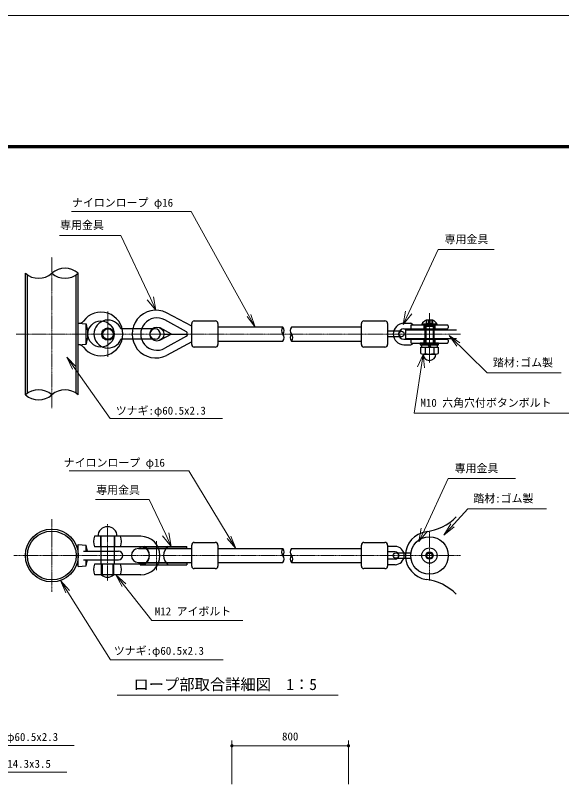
# Model space of a CAD drawing. Units: millimetres at full size, sheet at 1:30, with parts at other scales. Extents: x -600 to 13200, y -450 to 9360.
# Drawn here: x 5857 to 9606, y 4058 to 9360 of the extents above; entities that cross this region are included whole.
import ezdxf
from ezdxf.enums import TextEntityAlignment as Align

# ---------------------------------------------------------------- set-up
doc = ezdxf.new("R2010")
doc.units = ezdxf.units.MM
doc.header["$LTSCALE"] = 30
doc.linetypes.add('USER1', pattern=[0.3, 0.2, -0.025, 0.05, -0.025])
for name, color, linetype, lineweight in [('D-BMK\u3000構造物基準線(中心線等)', 2, 'USER1', 13), ('D-STR-DIM\u3000寸法線、寸法値', 7, 'Continuous', 13), ('D-STR-HTXT\u3000旗上げ', 7, 'Continuous', 13), ('D-STR-TXT\u3000文字列', 7, 'Continuous', 13), ('D-STR\u3000構造物外形線', 1, 'Continuous', 25), ('D-TTL', 7, 'Continuous', 70), ('V-nasSTD', 5, 'Continuous', 13)]:
    doc.layers.add(name, color=color, linetype=linetype, lineweight=lineweight)
doc.styles.add('ＭＳ ゴシック', font='')
doc.styles.get('ＭＳ ゴシック').set_extended_font_data('MS Gothic')

# ---------------------------------------------------------------- blocks, each defined once
blk = doc.blocks.new('filled_dot')
at = {"color": 0, "linetype": 'Continuous', "lineweight": -2, "const_width": 1.25}
blk.add_lwpolyline([(-0.625, 0, 1), (0.625, 0, 1)], format="xyb", close=True, dxfattribs=at)
blk = doc.blocks.new('open_arrow')
at = {"color": 0, "linetype": 'Continuous', "lineweight": -2}
blk.add_lwpolyline([(7.5, 1.25), (0, 0), (7.5, -1.25)], dxfattribs=at)

msp = doc.modelspace()

# ---------------------------------------------------------------- linework, layer by layer
at = {"layer": 'D-BMK\u3000構造物基準線(中心線等)'}
for p, q in [((6106.84, 6662.32), (6106.84, 7700.43)), ((6492.34, 7328.12), (6492.34, 7016.12)), ((8699.08, 7314.79), (8699.08, 6974.04)), ((5863, 7172.12), (8911.77, 7172.12)), ((6106.84, 5401.71), (6106.84, 5900.91)), ((6489.34, 5867.31), (6489.34, 5477.31)), ((8699.08, 5821.68), (8699.08, 5480.93)), ((6825.34, 5750.91), (6825.34, 5551.71)), ((5846.31, 5651.31), (8911.77, 5651.31))]:
    msp.add_line(p, q, dxfattribs=at)
at = {"layer": 'D-STR-DIM\u3000寸法線、寸法値'}
for p, q in [((7343.09, 4080.96), (7343.09, 4380.96)), ((8143.09, 4080.96), (8143.09, 4380.96)), ((7343.09, 4344.96), (8143.09, 4344.96))]:
    msp.add_line(p, q, dxfattribs=at)
at = {"layer": 'D-STR-HTXT\u3000旗上げ'}
for p, q in [((6805.27, 7427.69), (6821.54, 7335.95)), ((6821.54, 7335.95), (6761.57, 7407.26)), ((6821.54, 7335.95), (6783.42, 7417.48)), ((8535.28, 7330.33), (8519, 7238.58)), ((8519, 7238.58), (8557.12, 7320.11)), ((8519, 7238.58), (8578.97, 7309.9)), ((8617.53, 6946.75), (8654.99, 7032.07)), ((8654.99, 7032.07), (8641.37, 6943.1)), ((8654.99, 7032.07), (8665.21, 6939.46)), ((8642.55, 5839), (8626.28, 5747.26)), ((6926.66, 5714.31), (6866.7, 5785.62)), ((6926.66, 5714.31), (6888.54, 5795.84)), ((6910.39, 5806.05), (6926.66, 5714.31)), ((8626.28, 5747.26), (8664.4, 5828.79)), ((8626.28, 5747.26), (8686.24, 5818.57))]:
    msp.add_line(p, q, dxfattribs=at)
for points in [[(7503.68, 7220.12), (7063.47, 8014.27), (7051.47, 8014.27), (6241.32, 8014.27), (6646.4, 8014.27)], [(6783.42, 7417.48), (6581.3, 7849.8), (6159.15, 7849.8)], [(8557.12, 7320.11), (8759.24, 7752.44), (9144.08, 7752.44)], [(8833.28, 7163.01), (9095.96, 6905.75), (9107.96, 6905.75), (9604.05, 6905.75), (9372.56, 6905.75)], [(6209.85, 7012.64), (6508.42, 6592.23), (6520.42, 6592.23), (7277.38, 6592.23), (6925.5, 6592.23)], [(8654.99, 7032.07), (8593.37, 6629.4), (9655.83, 6629.4)], [(7369.14, 5699.31), (7047.29, 6233.82), (7035.29, 6233.82), (6225.14, 6233.82), (6630.21, 6233.82)], [(8664.4, 5828.79), (8828.4, 6179.58), (9289.15, 6179.58)], [(6888.54, 5795.84), (6776.22, 6036.08), (6406.5, 6036.08)], [(8797.48, 5791.45), (8961.48, 5972.6), (8973.48, 5972.6), (9502.67, 5972.6), (9238.08, 5972.6)], [(6546.56, 5519.31), (6794.14, 5206.24), (6806.14, 5206.24), (7418.48, 5206.24), (7142.88, 5206.24)], [(6167.07, 5480.09), (6509.32, 4935.52), (6521.32, 4935.52), (7282.95, 4935.52), (6926.4, 4935.52)], [(4949.06, 3896.26), (5508.33, 4347.55), (5520.33, 4347.55), (6261.17, 4347.85), (5925.4, 4347.55)], [(5269.55, 3894.07), (5572.13, 4163.5), (5584.13, 4163.5), (6210.02, 4163.5), (5920.1, 4163.5)]]:
    msp.add_lwpolyline(points, dxfattribs=at)
at = {"layer": 'D-STR-TXT\u3000文字列'}
msp.add_line((6555.49, 4692.72), (8071.99, 4692.72), dxfattribs=at)
at = {"layer": 'D-STR\u3000構造物外形線'}
for p, q in [((5925.34, 6754.53), (5925.34, 7589.71)), ((6288.34, 6754.53), (6288.34, 7589.71)), ((5939.14, 6765.36), (5939.14, 7578.88)), ((6274.54, 6765.36), (6274.54, 7578.88)), ((7067.14, 7226.12), (6894.77, 7318.67)), ((7032.47, 7186.68), (6881.75, 7269.42)), ((8721.26, 7266.45), (8676.89, 7266.45)), ((8678.02, 7244.85), (8678.02, 7266.45)), ((8690.08, 7266.45), (8690.08, 7242.84)), ((8708.08, 7266.45), (8708.08, 7242.84)), ((8720.14, 7266.45), (8720.14, 7244.85)), ((6288.34, 7097.12), (6288.34, 7247.12)), ((6288.34, 7247.12), (6342.34, 7242.4)), ((6342.34, 7101.84), (6342.34, 7242.4)), ((6928.08, 7172.12), (6851.44, 7214.2)), ((7067.14, 7100.12), (7067.14, 7244.12)), ((7085.14, 7262.12), (7229.14, 7262.12)), ((7247.14, 7244.12), (7247.14, 7100.12)), ((7691.82, 7220.12), (7247.14, 7220.12)), ((8231.65, 7220.12), (7751.93, 7220.12)), ((8231.65, 7100.12), (8231.65, 7244.12)), ((8249.65, 7262.12), (8393.65, 7262.12)), ((8411.65, 7244.12), (8411.65, 7100.12)), ((8524.15, 7245.92), (8570.35, 7245.92)), ((8570.35, 7228.58), (8570.35, 7214.12)), ((8576.35, 7234.58), (8821.81, 7234.58)), ((8751.58, 7240.2), (8646.58, 7240.2)), ((8646.58, 7240.2), (8646.58, 7234.58)), ((8646.58, 7234.58), (8751.58, 7234.58)), ((8661.4, 7234.58), (8661.4, 7208.12)), ((8669.08, 7234.58), (8673.2, 7223.33)), ((8669.08, 7109.66), (8669.08, 7234.58)), ((8724.95, 7223.33), (8673.2, 7223.33)), ((8673.2, 7223.33), (8673.2, 7109.66)), ((8699.08, 7241.34), (8678.02, 7244.85)), ((8720.14, 7244.85), (8699.08, 7241.34)), ((8729.08, 7234.58), (8724.95, 7223.33)), ((8724.95, 7223.33), (8724.95, 7109.66)), ((8729.08, 7234.58), (8729.08, 7109.66)), ((8736.76, 7234.58), (8736.76, 7208.12)), ((8751.58, 7234.58), (8751.58, 7240.2)), ((8827.81, 7228.58), (8827.81, 7214.12)), ((6816.34, 7208.12), (6581.33, 7208.12)), ((6928.08, 7172.12), (6851.44, 7130.04)), ((6876.34, 7172.12), (7037.14, 7172.12)), ((7037.14, 7172.12), (7037.14, 7178.79)), ((7037.14, 7172.12), (7037.14, 7165.45)), ((8506.9, 7190.87), (8411.65, 7190.87)), ((8524.15, 7208.12), (8576.35, 7208.12)), ((8534.08, 7202.12), (8534.08, 7142.12)), ((8534.08, 7202.12), (8883.73, 7202.12)), ((8576.35, 7208.12), (8821.81, 7208.12)), ((6816.34, 7136.12), (6581.33, 7136.12)), ((7032.47, 7157.56), (6881.75, 7074.82)), ((7067.14, 7118.12), (6894.77, 7025.57)), ((7247.14, 7124.12), (7691.82, 7124.12)), ((7751.93, 7124.12), (8231.65, 7124.12)), ((8506.9, 7153.37), (8411.65, 7153.37)), ((8524.15, 7136.12), (8576.35, 7136.12)), ((8534.08, 7142.12), (8883.73, 7142.12)), ((8570.35, 7130.12), (8570.35, 7115.66)), ((8576.35, 7136.12), (8821.81, 7136.12)), ((8576.35, 7109.66), (8821.81, 7109.66)), ((8762.08, 7109.66), (8636.08, 7109.66)), ((8636.08, 7109.66), (8636.08, 7097.66)), ((8661.4, 7136.12), (8661.4, 7109.66)), ((8736.76, 7136.12), (8736.76, 7109.66)), ((8762.08, 7097.66), (8762.08, 7109.66)), ((8827.81, 7130.12), (8827.81, 7115.66)), ((6288.34, 7097.12), (6342.34, 7101.84)), ((7229.14, 7082.12), (7085.14, 7082.12)), ((8393.65, 7082.12), (8249.65, 7082.12)), ((8524.15, 7098.32), (8570.35, 7098.32)), ((8636.08, 7097.66), (8762.08, 7097.66)), ((8640.19, 7039.46), (8640.19, 7082.66)), ((8640.19, 7082.66), (8757.97, 7082.66)), ((8754.28, 7097.66), (8643.88, 7097.66)), ((8643.88, 7097.66), (8643.88, 7082.66)), ((8643.88, 7082.66), (8754.28, 7082.66)), ((8669.63, 7082.66), (8669.63, 7039.46)), ((8699.08, 7082.66), (8690.42, 7097.66)), ((8699.08, 7097.66), (8707.74, 7082.66)), ((8728.52, 7082.66), (8728.52, 7039.46)), ((8754.28, 7082.66), (8754.28, 7097.66)), ((8757.97, 7082.66), (8757.97, 7039.46)), ((8654.91, 7034.66), (8743.24, 7034.66)), ((6717.34, 5783.31), (6400.34, 5783.31)), ((6441.34, 5783.31), (6441.34, 5711.31)), ((6444.34, 5783.31), (6444.34, 5711.31)), ((6534.34, 5783.31), (6534.34, 5711.31)), ((6537.34, 5783.31), (6537.34, 5711.31)), ((6288.34, 5576.31), (6288.34, 5726.31)), ((6288.34, 5726.31), (6342.34, 5721.58)), ((7085.14, 5741.31), (7229.14, 5741.31)), ((8249.65, 5741.31), (8393.65, 5741.31)), ((6286.13, 5679.51), (6288.34, 5679.51)), ((6323.72, 5681.31), (6564.34, 5681.31)), ((6342.34, 5681.31), (6342.34, 5721.58)), ((6717.34, 5711.31), (6400.34, 5711.31)), ((6444.34, 5711.31), (6444.34, 5591.31)), ((6534.34, 5711.31), (6534.34, 5591.31)), ((6701.14, 5699.31), (7067.14, 5699.31)), ((6714.34, 5700.81), (6714.34, 5714.31)), ((6714.34, 5714.31), (7034.14, 5714.31)), ((6714.34, 5700.81), (7034.14, 5700.81)), ((7034.14, 5700.81), (7034.14, 5714.31)), ((7067.14, 5579.31), (7067.14, 5723.31)), ((7244.14, 5699.31), (7691.82, 5699.31)), ((7247.14, 5723.31), (7247.14, 5579.31)), ((7751.93, 5699.31), (8231.65, 5699.31)), ((8231.65, 5579.31), (8231.65, 5723.31)), ((8411.65, 5723.31), (8411.65, 5579.31)), ((8462.65, 5714.31), (8411.65, 5714.31)), ((8462.65, 5676.81), (8411.65, 5676.81)), ((6286.13, 5623.11), (6288.34, 5623.11)), ((6323.72, 5621.31), (6564.34, 5621.31)), ((6342.34, 5581.03), (6342.34, 5621.31)), ((8462.65, 5625.81), (8411.65, 5625.81)), ((8469.4, 5670.06), (8571.72, 5670.06)), ((8469.4, 5632.56), (8570.35, 5632.56)), ((8681.08, 5661.7), (8699.08, 5672.09)), ((8681.08, 5640.91), (8681.08, 5661.7)), ((8699.08, 5630.52), (8681.08, 5640.91)), ((8699.08, 5672.09), (8717.08, 5661.7)), ((8717.08, 5640.91), (8699.08, 5630.52)), ((8717.08, 5661.7), (8717.08, 5640.91)), ((6288.34, 5576.31), (6342.34, 5581.03)), ((6717.34, 5591.31), (6400.34, 5591.31)), ((6447.34, 5519.31), (6447.34, 5591.31)), ((6453.34, 5591.31), (6453.34, 5519.31)), ((6525.34, 5591.31), (6525.34, 5519.31)), ((6531.34, 5591.31), (6531.34, 5519.31)), ((6701.14, 5603.31), (7067.14, 5603.31)), ((6714.34, 5601.81), (6714.34, 5588.31)), ((6714.34, 5601.81), (7034.14, 5601.81)), ((6714.34, 5588.31), (7034.14, 5588.31)), ((7034.14, 5601.81), (7034.14, 5588.31)), ((7244.14, 5603.31), (7691.82, 5603.31)), ((7751.93, 5603.31), (8231.65, 5603.31)), ((8462.65, 5588.31), (8411.65, 5588.31)), ((6717.34, 5519.31), (6400.34, 5519.31)), ((7229.14, 5561.31), (7085.14, 5561.31)), ((8393.65, 5561.31), (8249.65, 5561.31))]:
    msp.add_line(p, q, dxfattribs=at)
for centre, radius in [((6444.34, 7172.12), 90), ((6492.34, 7172.12), 42), ((6828.34, 7172.12), 48), ((6492.34, 7172.12), 36), ((8506.9, 7172.12), 18.75), ((6106.84, 5651.31), 181.5), ((6106.84, 5651.31), 167.7), ((8699.08, 5651.31), 128.73), ((8699.08, 5651.31), 52.5), ((8699.08, 5651.31), 24.75), ((8469.4, 5651.31), 18.75)]:
    msp.add_circle(centre, radius, dxfattribs=at)
for centre, radius, start, end in [((6016.09, 7691.17), 136.12, 228.18969, 311.81031), ((6197.59, 7488.25), 136.12, 48.18969, 131.81031), ((6197.59, 7691.17), 136.12, 228.18969, 311.81031), ((6444.34, 7172.12), 150, 216.476, 143.524), ((6821.54, 7172.12), 163.83, 63.44719, 296.55281), ((6492.34, 7172.12), 96, 22.02431, 337.97569), ((6828.34, 7172.12), 111, 61.23422, 298.76578), ((8699.08, 7210.2), 60.47, 111.52454, 150.25512), ((8699.08, 7210.2), 60.47, 29.74488, 68.47546), ((6294.77, 7282.69), 36, 265, 323.524), ((6142.56, 7172.12), 211.78, 340.61969, 19.38031), ((7085.14, 7244.12), 18, 90, 180), ((7229.14, 7244.12), 18, 0, 90), ((7718.65, 7196.12), 36, 138.18969, 221.81031), ((7664.99, 7196.12), 36, 318.18969, 41.81031), ((7778.76, 7196.12), 36, 138.18969, 221.81031), ((8249.65, 7244.12), 18, 90, 180), ((8393.65, 7244.12), 18, 0, 90), ((8524.15, 7172.12), 73.8, 90, 270), ((8566.5, 7223.87), 22.38, 28.58859, 80.11007), ((8576.35, 7228.58), 6, 90, 180), ((8576.35, 7214.12), 6, 180, 270), ((8821.81, 7228.58), 6, 0, 90), ((8821.81, 7214.12), 6, 270, 0), ((6816.34, 7172.12), 36, 90, 270), ((6816.34, 7172.12), 36, 270, 90), ((7028.14, 7178.79), 9, 0, 61.23422), ((7028.14, 7165.45), 9, 298.76578, 0), ((7664.99, 7148.12), 36, 318.18969, 41.81031), ((7778.76, 7148.12), 36, 138.18969, 221.81031), ((7725.1, 7148.12), 36, 318.18969, 41.81031), ((8524.15, 7172.12), 36, 90, 270), ((8566.5, 7120.37), 22.38, 279.88993, 331.41141), ((8576.35, 7130.12), 6, 90, 180), ((8576.35, 7115.66), 6, 180, 270), ((8821.81, 7130.12), 6, 0, 90), ((8821.81, 7115.66), 6, 270, 0), ((6294.77, 7061.55), 36, 36.476, 95), ((7085.14, 7100.12), 18, 180, 270), ((7229.14, 7100.12), 18, 270, 0), ((8249.65, 7100.12), 18, 180, 270), ((8393.65, 7100.12), 18, 270, 0), ((8654.91, 7059.64), 24.98, 233.88464, 306.11536), ((8699.08, 7034.66), 44.17, 180, 360), ((8699.08, 7127.37), 92.71, 251.48256, 288.51744), ((8743.24, 7059.64), 24.98, 233.88464, 306.11536), ((6016.09, 6653.07), 136.12, 48.18969, 131.81031), ((6197.59, 6653.07), 136.12, 48.18969, 131.81031), ((6016.09, 6855.99), 136.12, 228.18969, 311.81031), ((8628.22, 6171.5), 360, 277.7569, 314.95644), ((6489.34, 5783.31), 66, 0, 180), ((6489.34, 5747.31), 96, 157.97569, 202.02431), ((6489.34, 5747.31), 96, 337.97569, 22.02431), ((6717.34, 5651.31), 132, 270, 90), ((8699.08, 5651.31), 165, 97.49438, 262.2431), ((7085.14, 5723.31), 18, 90, 180), ((7229.14, 5723.31), 18, 0, 90), ((8249.65, 5723.31), 18, 90, 180), ((8393.65, 5723.31), 18, 0, 90), ((6280.54, 5687.31), 7.8, 312.43048, 0), ((6142.56, 5651.31), 211.78, 8.1438, 19.38031), ((6564.34, 5651.31), 30, 270, 90), ((6701.14, 5651.31), 48, 90, 270), ((6717.34, 5651.31), 60, 270, 90), ((6701.14, 5651.31), 76.2, 304.23148, 55.76852), ((6949.54, 5651.31), 76.2, 124.23148, 235.76852), ((7718.65, 5675.31), 36, 138.18969, 221.81031), ((7664.99, 5675.31), 36, 318.18969, 41.81031), ((7778.76, 5675.31), 36, 138.18969, 221.81031), ((8462.65, 5651.31), 63, 270, 90), ((8462.65, 5651.31), 25.5, 270, 90), ((6280.54, 5615.31), 7.8, 0, 47.56952), ((6142.56, 5651.31), 211.78, 340.61969, 351.8562), ((7664.99, 5627.31), 36, 318.18969, 41.81031), ((7778.76, 5627.31), 36, 138.18969, 221.81031), ((7725.1, 5627.31), 36, 318.18969, 41.81031), ((6489.34, 5555.31), 96, 157.97569, 202.02431), ((6489.34, 5555.31), 96, 337.97569, 22.02431), ((7085.14, 5579.31), 18, 180, 270), ((7229.14, 5579.31), 18, 270, 0), ((8249.65, 5579.31), 18, 180, 270), ((8393.65, 5579.31), 18, 270, 0), ((6489.34, 5561.31), 59.4, 225, 315), ((8628.22, 5131.11), 360, 45.04356, 82.2431)]:
    msp.add_arc(centre, radius, start, end, dxfattribs=at)
at = {"layer": 'D-TTL'}
msp.add_lwpolyline([(450, 450), (450, 8460), (12150, 8460), (12150, 450)], close=True, dxfattribs=at)
at = {"layer": 'V-nasSTD'}
msp.add_lwpolyline([(-600, -450), (-600, 9360), (13200, 9360), (13200, -450)], close=True, dxfattribs=at)

# ---------------------------------------------------------------- block references
at = {"layer": 'D-STR-DIM\u3000寸法線、寸法値', "xscale": 9, "yscale": 9}
msp.add_blockref('filled_dot', (7343.09, 4344.96), dxfattribs=at)
at = {"layer": 'D-STR-DIM\u3000寸法線、寸法値', "xscale": 9, "yscale": 9, "rotation": 180}
msp.add_blockref('filled_dot', (8143.09, 4344.96), dxfattribs=at)
at = {"layer": 'D-STR-HTXT\u3000旗上げ', "xscale": 12, "yscale": 12}
for p, rotation in [((7503.68, 7220.12), 119), ((8833.28, 7163.01), 315.6), ((6209.85, 7012.64), 305.4), ((8797.48, 5791.45), 47.8), ((7369.14, 5699.31), 121.1), ((6546.56, 5519.31), 308.3), ((6167.07, 5480.09), 302.1)]:
    msp.add_blockref('open_arrow', p, dxfattribs=dict(at, rotation=rotation))

# ---------------------------------------------------------------- texts
at = {"layer": 'D-STR-DIM\u3000寸法線、寸法値', "style": 'ＭＳ ゴシック'}
msp.add_text('800', height=54.99, dxfattribs=at).set_placement((7743.09, 4409.09), align=Align.MIDDLE_CENTER)
at = {"layer": 'D-STR-HTXT\u3000旗上げ', "style": 'ＭＳ ゴシック'}
for s, p in [('ナイロンロープ φ16', (6245.3, 8030.15)), ('専用金具', (6164.18, 7876.43)), ('専用金具', (8802.88, 7779.07)), ('踏材:ゴム製', (9134.6, 6932.39)), ('M10 六角穴付ボタンボルト', (8637.01, 6656.03)), ('ツナギ:φ60.5x2.3', (6545.78, 6602.21)), ('ナイロンロープ φ16', (6188.79, 6244.9)), ('専用金具', (8872.04, 6206.22)), ('専用金具', (6411.61, 6057.59)), ('踏材:ゴム製', (9000.11, 5999.23)), ('M12 アイボルト', (6813.82, 5223.72)), ('ツナギ:φ60.5x2.3', (6532.59, 4953.19)), ('ツナギ:φ60.5x2.3', (5531.59, 4361.37)), ('柱:φ114.3x3.5', (5594.56, 4177.32))]:
    msp.add_text(s, height=54.99, dxfattribs=at).set_placement(p, align=Align.BOTTOM_LEFT)
at = {"layer": 'D-STR-TXT\u3000文字列', "style": 'ＭＳ ゴシック'}
msp.add_text('ロープ部取合詳細図\u30001：5', height=76.98, dxfattribs=at).set_placement((7296.72, 4766.22), align=Align.MIDDLE_CENTER)

doc.saveas('drawing.dxf')
